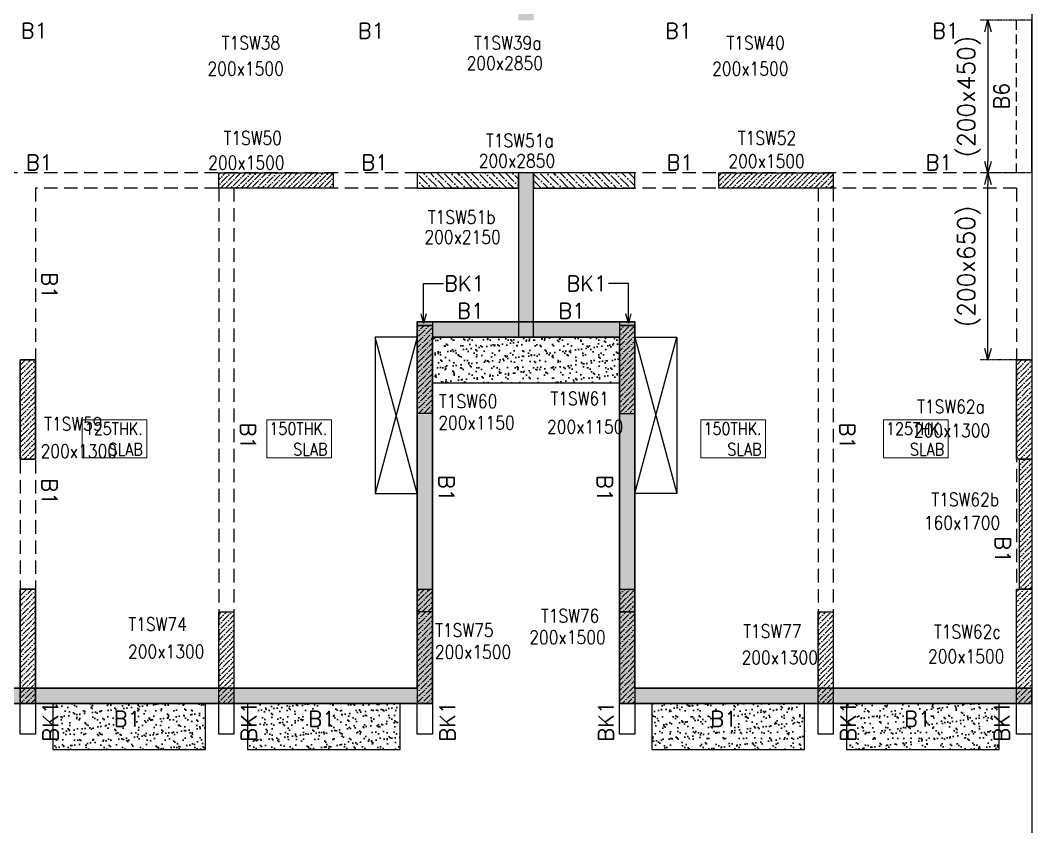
# Model space of a CAD drawing. Header units: millimetres. Extents: x 1078357 to 2594950, y -4969473 to -4636555.
# Drawn here: x 2314648 to 2327898, y -4665418 to -4654775 of the extents above; entities that cross this region are included whole.
import ezdxf

# ---------------------------------------------------------------- set-up
doc = ezdxf.new("R2010")
doc.units = ezdxf.units.MM
doc.header["$PDMODE"] = 35
for name, pattern in [('CONTINOUS', [0]), ('DOT', [0.25, 0, -0.25]), ('HIDDEN', [0.375, 0.25, -0.125]), ('New Retail block$0$CONTINOUS', [0])]:
    doc.linetypes.add(name, pattern=pattern)
doc.layers.get('0').update_dxf_attribs({"lineweight": 0})
doc.layers.get('Defpoints').update_dxf_attribs({"lineweight": 0})
for name, color, linetype, lineweight in [('A-_ANOTDIMA_D-', 6, 'Continuous', 13), ('COL. NO.', 30, 'Continuous', 25), ('COL. SIZE', 7, 'Continuous', 25), ('HATCH', 8, 'Continuous', 30), ('RCC UPSTAND', 43, 'Continuous', 30), ('SLAB THK.', 6, 'Continuous', 0)]:
    doc.layers.add(name, color=color, linetype=linetype, lineweight=lineweight)
for name, color, linetype in [('B-200x450', 52, 'HIDDEN'), ('B-200x650', 241, 'HIDDEN'), ('BK1-200x650', 241, 'HIDDEN'), ('DC BEAM NO.', 7, 'Continuous'), ('DROP SLAB', 8, 'Continuous'), ('EXPANSION JOINT', 10, 'HIDDEN'), ('NON STR. RCC WALL', 6, 'Continuous'), ('S-COLUMN_SHEAR WALL', 1, 'Continuous'), ('S-DIM', 2, 'Continuous'), ('S-PROJECTION', 54, 'New Retail block$0$CONTINOUS')]:
    doc.layers.add(name, color=color, linetype=linetype)
doc.styles.add('Roman', font='romans')
doc.styles.add('ROMANS', font='romans.shx', dxfattribs={"width": 0.85})
doc.dimstyles.new('HARESH', dxfattribs={"dimtxt": 150, "dimasz": 75, "dimexe": 0, "dimexo": 0, "dimgap": 25, "dimtad": 1, "dimdec": 0, "dimdsep": 46, "dimtxsty": 'Roman', "dimblk": 'OBLIQUE', "dimcen": 225, "dimdle": 25, "dimclrd": 2, "dimclre": 2, "dimclrt": 7, "dimadec": 8, "dimazin": 1, "dimtfac": 1, "dimtdec": 0, "dimtmove": 0, "dimatfit": 0, "dimfxl": 1, "dimlwd": -1, "dimlwe": -1, "dimarcsym": 0})
pattern_1 = [(315, (-1047861.91, 9339773.61), (123.47852166, -33.67596045), [158.75, -31.75, 0, -31.75])]
pattern_2 = [(45, (3219741.57, -9356948.105), (25.25697034, 92.60889125), [119.0625, -23.8125, 0, -23.8125])]
pattern_3 = [(45, (3275500.164, -9375249.92), (25.25697034, 92.60889125), [119.0625, -23.8125, 0, -23.8125])]
pattern_4 = [(45, (3238950.164, -9363849.92), (25.25697034, 92.60889125), [119.0625, -23.8125, 0, -23.8125])]

# ---------------------------------------------------------------- blocks, each defined once
blk = doc.blocks.new('_Open30')
at = {"color": 0, "linetype": 'ByBlock', "lineweight": -2}
for p, q in [((-1, 0.268), (0, 0)), ((0, 0), (-1, -0.268)), ((0, 0), (-1, 0))]:
    blk.add_line(p, q, dxfattribs=at)
blk = doc.blocks.new('*D1149')
at = {"layer": 'Defpoints', "color": 0, "linetype": 'CONTINOUS', "ltscale": 0.5, "transparency": 16777216}
for p in [(2327324, -4656775), (2327898, -4656775, 0), (2327898, -4659225, 0)]:
    blk.add_point(p, dxfattribs=at)
at = {"layer": 'S-DIM', "color": 2, "linetype": 'DOT', "ltscale": 0.5, "transparency": 16777216}
for p, q in [((2327898, -4656775), (2327224, -4656775)), ((2327898, -4659225), (2327224, -4659225))]:
    blk.add_line(p, q, dxfattribs=at)
at = {"layer": 'S-DIM', "color": 2, "linetype": 'CONTINOUS', "ltscale": 0.5, "transparency": 16777216}
blk.add_line((2327324, -4659075), (2327324, -4656925), dxfattribs=at)
at = {"layer": 'S-DIM', "color": 2, "linetype": 'CONTINOUS', "ltscale": 0.5, "transparency": 16777216, "xscale": 150, "yscale": 150, "zscale": 150}
for p, rotation in [((2327324, -4656775), 90), ((2327324, -4659225), 270)]:
    blk.add_blockref('_Open30', p, dxfattribs=dict(at, rotation=rotation))
at = {"layer": 'S-DIM', "color": 7, "linetype": 'CONTINOUS', "ltscale": 0.5, "transparency": 16777216, "insert": (2327077, -4658000), "char_height": 225, "attachment_point": 5, "rotation": 90, "style": 'Roman'}
blk.add_mtext('(200x650)', dxfattribs=at)
blk = doc.blocks.new('*D1150')
at = {"layer": 'Defpoints', "color": 0, "linetype": 'CONTINOUS', "ltscale": 0.5, "transparency": 16777216}
for p in [(2327898, -4654775, 0), (2327324, -4656775), (2327898, -4656775, 0)]:
    blk.add_point(p, dxfattribs=at)
at = {"layer": 'S-DIM', "color": 2, "linetype": 'DOT', "ltscale": 0.5, "transparency": 16777216}
for p, q in [((2327898, -4654775), (2327224, -4654775)), ((2327898, -4656775), (2327224, -4656775))]:
    blk.add_line(p, q, dxfattribs=at)
at = {"layer": 'S-DIM', "color": 2, "linetype": 'CONTINOUS', "ltscale": 0.5, "transparency": 16777216}
blk.add_line((2327324, -4654925), (2327324, -4656625), dxfattribs=at)
at = {"layer": 'S-DIM', "color": 2, "linetype": 'CONTINOUS', "ltscale": 0.5, "transparency": 16777216, "xscale": 150, "yscale": 150, "zscale": 150}
for p, rotation in [((2327324, -4654775), 90), ((2327324, -4656775), 270)]:
    blk.add_blockref('_Open30', p, dxfattribs=dict(at, rotation=rotation))
at = {"layer": 'S-DIM', "color": 7, "linetype": 'CONTINOUS', "ltscale": 0.5, "transparency": 16777216, "insert": (2327077, -4655775), "char_height": 225, "attachment_point": 5, "rotation": 90, "style": 'Roman'}
blk.add_mtext('(200x450)', dxfattribs=at)
blk = doc.blocks.new('_Oblique')
at = {"color": 0, "linetype": 'ByBlock', "lineweight": -2}
blk.add_line((-0.5, -0.5), (0.5, 0.5), dxfattribs=at)
blk = doc.blocks.new('G$CD63B60BD')
at = {"layer": 'COL. NO.', "linetype": 'Continuous', "style": 'ROMANS', "width": 0.85}
for s, p in [('T1SW38', (33940, 8565, -320)), ('T1SW39a', (37242, 8565, -320)), ('T1SW40', (40551, 8565, -320)), ('T1SW50', (33963, 7320, -320)), ('T1SW51a', (37401, 7287, -320)), ('T1SW52', (40700, 7320, -320)), ('T1SW51b', (36639, 6284, -320)), ('T1SW60', (36784, 3871, -320)), ('T1SW61', (38246, 3908, -320)), ('T1SW62a', (43049, 3802, -320)), ('T1SW59', (31613, 3575, -320)), ('T1SW62b', (43235, 2584, -320)), ('T1SW76', (38120, 1062, -320)), ('T1SW74', (32717, 952, -320)), ('T1SW75', (36735, 873, -320)), ('T1SW77', (40770, 861, -320)), ('T1SW62c', (43268, 854, -323))]:
    blk.add_text(s, height=175, dxfattribs=at).set_placement(p)
at = {"layer": 'COL. SIZE', "linetype": 'Continuous', "style": 'ROMANS', "width": 0.85}
for s, p in [('200x1500', (33752, 8228, -320)), ('200x2850', (37147, 8300, -320)), ('200x1500', (40363, 8228, -320)), ('200x1500', (33762, 6997, -320)), ('200x2850', (37306, 7022, -320)), ('200x1500', (40576, 7017, -320)), ('200x2150', (36594, 6023, -320)), ('200x1150', (36776, 3591, -320)), ('200x1150', (38200, 3537, -320)), ('200x1300', (43005, 3488, -320)), ('200x1300', (31567, 3217, -320)), ('160x1700', (43136, 2280, -320)), ('200x1500', (37968, 780, -320)), ('200x1300', (32712, 594, -320)), ('200x1500', (36731, 588, -320)), ('200x1300', (40749, 514, -320)), ('200x1500', (43191, 531, -323))]:
    blk.add_text(s, height=175, dxfattribs=at).set_placement(p)

msp = doc.modelspace()

# ---------------------------------------------------------------- hatches: boundary and pattern name
at = {"ltscale": 700}
h = msp.add_hatch(dxfattribs=at)
h.set_pattern_fill('ANSI36', color=8, scale=15)
h.set_pattern_definition(pattern_4)
h.paths.add_polyline_path([(2319847.7, -4658775.1), (2320047.7, -4658775.1), (2320047.7, -4659925.1), (2319847.7, -4659925.1)])
h = msp.add_hatch(dxfattribs=at)
h.set_pattern_fill('ANSI36', color=8, scale=15)
h.set_pattern_definition(pattern_4)
h.paths.add_polyline_path([(2322697.7, -4658775.2), (2322497.7, -4658775.2), (2322497.7, -4659925.2), (2322697.7, -4659925.2)])
h = msp.add_hatch(dxfattribs=at)
h.set_pattern_fill('ANSI36', color=8, scale=15)
h.set_pattern_definition(pattern_4)
h.paths.add_polyline_path([(2314647.7, -4663725.1), (2314847.7, -4663725.1), (2314847.7, -4662225.1), (2314647.7, -4662225.1)])
h = msp.add_hatch(dxfattribs=at)
h.set_pattern_fill('ANSI36', color=8, scale=15)
h.set_pattern_definition(pattern_4)
h.paths.add_polyline_path([(2314847.7, -4663725.1), (2314647.7, -4663725.1), (2314647.7, -4662225.1), (2314847.7, -4662225.1)])
h = msp.add_hatch(dxfattribs=at)
h.set_pattern_fill('ANSI36', color=8, scale=15)
h.set_pattern_definition(pattern_4)
h.paths.add_polyline_path([(2327897.7, -4663725.2), (2327697.7, -4663725.2), (2327697.7, -4662225.1), (2327897.7, -4662225.1)])
h = msp.add_hatch(dxfattribs=at)
h.set_pattern_fill('ANSI36', color=8, scale=15)
h.set_pattern_definition(pattern_4)
h.paths.add_polyline_path([(2320047.7, -4662525.1), (2320047.7, -4663725.1), (2319847.7, -4663725.1), (2319847.7, -4662525.1)])
h = msp.add_hatch(dxfattribs=at)
h.set_pattern_fill('ANSI36', color=8, scale=15)
h.set_pattern_definition(pattern_4)
h.paths.add_polyline_path([(2322697.7, -4662525.1), (2322697.7, -4663725.2), (2322497.7, -4663725.2), (2322497.7, -4662525.1)])
at = {"layer": 'HATCH'}
h = msp.add_hatch(dxfattribs=at)
h.set_pattern_fill('AR-SAND', color=8, scale=3, angle=179.97015)
h.set_pattern_definition([(37.47015413, (-2764385.23, 18707783.48), (-4.72361136, 146.8264517), [0, -115.824, 0, -129.54, 0, -123.825]), (7.4701541, (-2764385.23, 18707783.48), (134.9689868, 214.9772528), [0, -62.484, 0, -104.394, 0, -40.005]), (327.4701541, (-2764478.95, 18707783.53), (237.2979035, 0.3075449), [0, -38.1, 0, -137.16, 0, -179.07]), (317.4701541, (-2764478.95, 18707783.53), (229.1017424, 66.759465), [0, -19.05, 0, -89.916, 0, -102.87])])
h.paths.add_polyline_path([(2322497.7, -4658925.1), (2320047.7, -4658925.1), (2320047.7, -4659525.1), (2322497.7, -4659525.1)])
h = msp.add_hatch(dxfattribs=at)
h.set_pattern_fill('AR-SAND', color=8, scale=3, angle=179.97015)
h.set_pattern_definition([(37.47015413, (-2763060.23, 18707783.49), (-4.72361136, 146.8264517), [0, -115.824, 0, -129.54, 0, -123.825]), (7.4701541, (-2763060.23, 18707783.49), (134.9689868, 214.9772528), [0, -62.484, 0, -104.394, 0, -40.005]), (327.4701541, (-2763153.95, 18707783.54), (237.2979035, 0.3075449), [0, -38.1, 0, -137.16, 0, -179.07]), (317.4701541, (-2763153.95, 18707783.54), (229.1017424, 66.759465), [0, -19.05, 0, -89.916, 0, -102.87])])
h.paths.add_polyline_path([(2317072.8, -4663725.1), (2315072.8, -4663725.1), (2315072.8, -4664325.1), (2317072.8, -4664325.1)])
h = msp.add_hatch(dxfattribs=at)
h.set_pattern_fill('AR-SAND', color=8, scale=3, angle=179.97015)
h.set_pattern_definition([(37.47015413, (-2765610.23, 18707783.49), (-4.72361136, 146.8264517), [0, -115.824, 0, -129.54, 0, -123.825]), (7.4701541, (-2765610.23, 18707783.49), (134.9689868, 214.9772528), [0, -62.484, 0, -104.394, 0, -40.005]), (327.4701541, (-2765703.95, 18707783.54), (237.2979035, 0.3075449), [0, -38.1, 0, -137.16, 0, -179.07]), (317.4701541, (-2765703.95, 18707783.54), (229.1017424, 66.759465), [0, -19.05, 0, -89.916, 0, -102.87])])
h.paths.add_polyline_path([(2319622.8, -4663725.1), (2317622.8, -4663725.1), (2317622.8, -4664325.1), (2319622.8, -4664325.1)])
h = msp.add_hatch(dxfattribs=at)
h.set_pattern_fill('AR-SAND', color=8, scale=3, angle=179.97015)
h.set_pattern_definition([(37.47015413, (-2770910.23, 18707783.49), (-4.72361136, 146.8264517), [0, -115.824, 0, -129.54, 0, -123.825]), (7.4701541, (-2770910.23, 18707783.49), (134.9689868, 214.9772528), [0, -62.484, 0, -104.394, 0, -40.005]), (327.4701541, (-2771003.95, 18707783.54), (237.2979035, 0.3075449), [0, -38.1, 0, -137.16, 0, -179.07]), (317.4701541, (-2771003.95, 18707783.54), (229.1017424, 66.759465), [0, -19.05, 0, -89.916, 0, -102.87])])
h.paths.add_polyline_path([(2324922.8, -4663725.1), (2322922.8, -4663725.1), (2322922.8, -4664325.1), (2324922.8, -4664325.1)])
h = msp.add_hatch(dxfattribs=at)
h.set_pattern_fill('AR-SAND', color=8, scale=3, angle=179.97015)
h.set_pattern_definition([(37.47015413, (-2773460.23, 18707783.49), (-4.72361136, 146.8264517), [0, -115.824, 0, -129.54, 0, -123.825]), (7.4701541, (-2773460.23, 18707783.49), (134.9689868, 214.9772528), [0, -62.484, 0, -104.394, 0, -40.005]), (327.4701541, (-2773553.95, 18707783.54), (237.2979035, 0.3075449), [0, -38.1, 0, -137.16, 0, -179.07]), (317.4701541, (-2773553.95, 18707783.54), (229.1017424, 66.759465), [0, -19.05, 0, -89.916, 0, -102.87])])
h.paths.add_polyline_path([(2327472.8, -4663725.1), (2325472.8, -4663725.1), (2325472.8, -4664325.1), (2327472.8, -4664325.1)])
at = {"layer": 'RCC UPSTAND'}
h = msp.add_hatch(dxfattribs=at)
h.set_pattern_fill('ANSI36', color=8, scale=20, angle=270)
h.set_pattern_definition(pattern_1)
h.paths.add_polyline_path([(2321172.7, -4656775.7), (2319847.7, -4656775.4), (2319847.7, -4656974.9), (2321172.7, -4656975.2)])
h = msp.add_hatch(dxfattribs=at)
h.set_pattern_fill('ANSI36', color=8, scale=20, angle=270)
h.set_pattern_definition(pattern_1)
h.paths.add_polyline_path([(2322697.7, -4656775.7), (2321372.7, -4656775.4), (2321372.7, -4656974.9), (2322697.7, -4656975.2)])
h = msp.add_hatch(dxfattribs=at)
h.set_pattern_fill('HONEY', color=8, scale=15)
h.set_pattern_definition([(0, (3383272.372, -9434445.79), (71.4375, 41.24445968), [47.625, -95.25]), (120, (3383272.372, -9434445.79), (-71.43749984, 41.24445995), [47.625, -95.25]), (60, (3383272.372, -9434445.79), (1.6e-07, 82.48891962), [-95.25, 47.625])])
h.paths.add_polyline_path([(2327897.7, -4663725.1), (2322497.7, -4663725.1), (2322497.7, -4658925.1), (2320047.7, -4658925.1), (2320047.7, -4663725.1), (2309447.7, -4663725.1), (2309447.7, -4658925.1), (2306997.7, -4658925.1), (2306997.7, -4663725.1), (2301597.7, -4663725.1), (2301597.7, -4662125.1), (2300222.7, -4662125.1), (2300222.7, -4661925.1), (2301797.7, -4661925.1), (2301797.7, -4663525.1), (2306797.7, -4663525.1), (2306797.7, -4658725.1), (2309647.7, -4658725.1), (2309647.7, -4663525.1), (2319847.7, -4663525.1), (2319847.7, -4658725.1), (2322697.7, -4658725.1), (2322697.7, -4663525.1), (2327897.7, -4663525.1)])
at = {"layer": 'S-COLUMN_SHEAR WALL', "ltscale": 700}
h = msp.add_hatch(dxfattribs=at)
h.set_pattern_fill('ANSI36', color=8, scale=15)
h.set_pattern_definition([(45, (3275453.18, -9394779.674), (25.25697034, 92.60889125), [119.0625, -23.8125, 0, -23.8125])])
h.paths.add_polyline_path([(2321172.7, -4658925.1), (2321372.7, -4658925.1), (2321372.7, -4656775.1), (2321172.7, -4656775.1)])
h.paths.add_polyline_path([(2321172.7, -4652625.1), (2321372.7, -4652625.1), (2321372.7, -4654775.1), (2321172.7, -4654775.1)])
h = msp.add_hatch(dxfattribs=at)
h.set_pattern_fill('ANSI36', color=8, scale=15)
h.set_pattern_definition([(45, (3275553.18, -9394779.674), (25.25697034, 92.60889125), [119.0625, -23.8125, 0, -23.8125])])
h.paths.add_polyline_path([(2317247.8, -4656775.1), (2317247.8, -4656975.1), (2318747.8, -4656975.1), (2318747.8, -4656775.1)])
h = msp.add_hatch(dxfattribs=at)
h.set_pattern_fill('ANSI36', color=8, scale=15)
h.set_pattern_definition([(45, (3275453.18, -9394779.674), (25.25697034, 92.60889125), [119.0625, -23.8125, 0, -23.8125])])
h.paths.add_polyline_path([(2323797.8, -4656775.1), (2323797.8, -4656975.1), (2325297.8, -4656975.1), (2325297.8, -4656775.1)])
h = msp.add_hatch(dxfattribs=at)
h.set_pattern_fill('ANSI36', color=8, scale=15)
h.set_pattern_definition([(45, (3262450.164, -9375249.92), (25.25697034, 92.60889125), [119.0625, -23.8125, 0, -23.8125])])
h.paths.add_polyline_path([(2314647.7, -4659225.1), (2314647.7, -4660525.1), (2314847.7, -4660525.1), (2314847.7, -4659225.1)])
h = msp.add_hatch(dxfattribs=at)
h.set_pattern_fill('ANSI36', color=8, scale=15)
h.set_pattern_definition(pattern_3)
h.paths.add_polyline_path([(2327697.7, -4659225.1), (2327697.7, -4660525.1), (2327897.7, -4660525.1), (2327897.7, -4659225.1)])
h = msp.add_hatch(dxfattribs=at)
h.set_pattern_fill('ANSI36', color=8, scale=15)
h.set_pattern_definition(pattern_3)
h.paths.add_polyline_path([(2327897.7, -4662225.1), (2327737.7, -4662225.1), (2327737.7, -4660525.1), (2327897.7, -4660525.1)])
h = msp.add_hatch(dxfattribs=at)
h.set_pattern_fill('ANSI36', color=8, scale=15)
h.set_pattern_definition(pattern_2)
h.paths.add_polyline_path([(2320047.7, -4662225.1), (2320047.7, -4662525.1), (2319847.7, -4662525.1), (2319847.7, -4662225.1)])
h = msp.add_hatch(dxfattribs=at)
h.set_pattern_fill('ANSI36', color=8, scale=15)
h.set_pattern_definition(pattern_2)
h.paths.add_polyline_path([(2322697.7, -4662225.1), (2322697.7, -4662525.1), (2322497.7, -4662525.1), (2322497.7, -4662225.1)])
h = msp.add_hatch(dxfattribs=at)
h.set_pattern_fill('ANSI36', color=8, scale=15)
h.set_pattern_definition([(45, (3265050.155, -9378449.95), (25.25697034, 92.60889125), [119.0625, -23.8125, 0, -23.8125])])
h.paths.add_polyline_path([(2317447.7, -4662525.1), (2317447.7, -4663725.1), (2317247.7, -4663725.1), (2317247.7, -4662525.1)])
h = msp.add_hatch(dxfattribs=at)
h.set_pattern_fill('ANSI36', color=8, scale=15)
h.set_pattern_definition([(45, (3272900.155, -9378449.96), (25.25697034, 92.60889125), [119.0625, -23.8125, 0, -23.8125])])
h.paths.add_polyline_path([(2325297.7, -4662525.1), (2325297.7, -4663725.2), (2325097.7, -4663725.2), (2325097.7, -4662525.1)])

# ---------------------------------------------------------------- linework, layer by layer
at = {"layer": 'B-200x450', "linetype": 'HIDDEN', "ltscale": 500}
msp.add_line((2327697.8, -4656775.2, 0), (2327697.8, -4654775.1, 0), dxfattribs=at)
at = {"layer": 'B-200x450', "linetype": 'Continuous', "ltscale": 500}
msp.add_line((2327897.8, -4656775.2, 0), (2327897.8, -4654775.2, 0), dxfattribs=at)
at = {"layer": 'B-200x650', "linetype": 'HIDDEN', "ltscale": 700}
for p, q in [((2321172.7, -4656775.1, 0), (2312247.8, -4656775.1, 0)), ((2327697.7, -4656775.1, 0), (2321372.7, -4656775.1, 0)), ((2321172.7, -4656975.1, 0), (2314847.7, -4656975.1, 0)), ((2314847.7, -4656975.1, 0), (2314847.7, -4659225.1, 0)), ((2317247.7, -4656975.1, 0), (2317247.7, -4663425.1, 0)), ((2317447.7, -4656975.1, 0), (2317447.7, -4663425.1, 0)), ((2327697.7, -4656975.1, 0), (2321372.7, -4656975.1, 0)), ((2325097.7, -4656975.1, 0), (2325097.7, -4663425.1, 0)), ((2325297.7, -4656975.1, 0), (2325297.7, -4663425.1, 0)), ((2327697.7, -4656975.1, 0), (2327697.8, -4662225.1, 0)), ((2321172.7, -4658725.1, 0), (2320047.7, -4658725.1, 0)), ((2322497.7, -4658725.1, 0), (2321372.7, -4658725.1, 0)), ((2314647.7, -4659225.1, 0), (2314647.7, -4662225.1, 0)), ((2314847.7, -4659225.1, 0), (2314847.7, -4662225.1, 0)), ((2319847.7, -4662225.1, 0), (2319847.7, -4659925.1, 0)), ((2322697.7, -4662225.1, 0), (2322697.7, -4659925.1, 0)), ((2319847.7, -4663525.1, 0), (2314847.7, -4663525.1, 0)), ((2327697.7, -4663525.1, 0), (2322697.7, -4663525.1, 0))]:
    msp.add_line(p, q, dxfattribs=at)
at = {"layer": 'B-200x650', "linetype": 'CONTINOUS', "ltscale": 700}
for p, q in [((2327897.8, -4656775.1, 0), (2327897.8, -4662225.1, 0)), ((2320047.7, -4662225.1, 0), (2320047.7, -4659925.1, 0)), ((2322497.7, -4662225.1, 0), (2322497.7, -4659925.1, 0)), ((2314647.7, -4664125.1, 0), (2314647.7, -4663725.1, 0)), ((2319847.7, -4663725.1, 0), (2314847.7, -4663725.1, 0)), ((2314847.7, -4663725.1, 0), (2314847.7, -4664125.1, 0)), ((2317247.7, -4664125.1, 0), (2317247.7, -4663725.1, 0)), ((2317447.7, -4663725.1, 0), (2317447.7, -4664125.1, 0)), ((2319847.7, -4664125.1, 0), (2319847.7, -4663725.1, 0)), ((2320047.7, -4663725.1, 0), (2320047.7, -4664125.1, 0)), ((2322497.7, -4664125.1, 0), (2322497.7, -4663725.1, 0)), ((2327697.7, -4663725.1, 0), (2322697.7, -4663725.1, 0)), ((2322697.7, -4663725.1, 0), (2322697.7, -4664125.1, 0)), ((2325097.7, -4664125.1, 0), (2325097.7, -4663725.1, 0)), ((2325297.7, -4663725.1, 0), (2325297.7, -4664125.1, 0)), ((2327697.7, -4664125.1, 0), (2327697.7, -4663725.1, 0)), ((2327897.7, -4663725.1, 0), (2327897.7, -4664125.1, 0)), ((2314847.7, -4664125.1, 0), (2314647.7, -4664125.1, 0)), ((2317447.7, -4664125.1, 0), (2317247.7, -4664125.1, 0)), ((2320047.7, -4664125.1, 0), (2319847.7, -4664125.1, 0)), ((2322697.7, -4664125.1, 0), (2322497.7, -4664125.1, 0)), ((2325297.7, -4664125.1, 0), (2325097.7, -4664125.1, 0)), ((2327897.7, -4664125.1, 0), (2327697.7, -4664125.1, 0))]:
    msp.add_line(p, q, dxfattribs=at)
at = {"layer": 'B-200x650', "linetype": 'Continuous', "ltscale": 700}
msp.add_line((2322497.7, -4658925.1, 0), (2320047.7, -4658925.1, 0), dxfattribs=at)
at = {"layer": 'BK1-200x650', "linetype": 'Continuous', "ltscale": 700, "elevation": 0}
for points in [[(2320047.8, -4658775.1), (2319847.8, -4658775.1), (2319847.8, -4658724.9), (2320047.8, -4658724.9)], [(2322497.8, -4658775.1), (2322697.8, -4658775.1), (2322697.8, -4658724.9), (2322497.8, -4658724.9)]]:
    msp.add_lwpolyline(points, close=True, dxfattribs=at)
at = {"layer": 'DROP SLAB', "color": 3, "linetype": 'CONTINOUS', "ltscale": 500}
for p, q in [((2319847.8, -4658925.2, 0), (2319297.8, -4660975.2, 0)), ((2319847.8, -4660975.2, 0), (2319297.8, -4658925.2, 0)), ((2322697.7, -4658925.2, 0), (2323247.7, -4660975.2, 0)), ((2322697.7, -4660975.2, 0), (2323247.7, -4658925.2, 0))]:
    msp.add_line(p, q, dxfattribs=at)
at = {"layer": 'DROP SLAB', "color": 3, "linetype": 'CONTINOUS', "ltscale": 500, "elevation": 0}
for points in [[(2319847.8, -4658925.2), (2319297.8, -4658925.2), (2319297.8, -4660975.2), (2319847.8, -4660975.2)], [(2322697.7, -4658925.2), (2323247.7, -4658925.2), (2323247.7, -4660975.2), (2322697.7, -4660975.2)]]:
    msp.add_lwpolyline(points, close=True, dxfattribs=at)
at = {"layer": 'EXPANSION JOINT'}
msp.add_line((2327897.8, -4645085.2, 0), (2327897.8, -4665417.7, 0), dxfattribs=at)
at = {"layer": 'NON STR. RCC WALL', "elevation": 0}
for points in [[(2321172.7, -4656775.7), (2319847.7, -4656775.4), (2319847.7, -4656974.9), (2321172.7, -4656975.2)], [(2322697.7, -4656775.7), (2321372.7, -4656775.4), (2321372.7, -4656974.9), (2322697.7, -4656975.2)], [(2320047.7, -4662225.1), (2320047.7, -4662525.1), (2319847.7, -4662525.1), (2319847.7, -4662225.1)], [(2322697.7, -4662225.1), (2322697.7, -4662525.1), (2322497.7, -4662525.1), (2322497.7, -4662225.1)]]:
    msp.add_lwpolyline(points, close=True, dxfattribs=at)
at = {"layer": 'RCC UPSTAND', "color": 1}
msp.add_line((2327897.7, -4663725.1, 0), (2327897.7, -4663525.1, 0), dxfattribs=at)
at = {"layer": 'RCC UPSTAND', "color": 1, "elevation": 0}
msp.add_lwpolyline([(2327897.7, -4663525.1), (2322697.7, -4663525.1), (2322697.7, -4658725.1), (2319847.7, -4658725.1), (2319847.7, -4663525.1), (2309647.7, -4663525.1), (2309647.7, -4658725.1), (2306797.7, -4658725.1), (2306797.7, -4663525.1), (2301797.7, -4663525.1), (2301797.7, -4661925.1), (2300222.7, -4661925.1), (2300222.7, -4662125.1), (2301597.7, -4662125.1), (2301597.7, -4663725.1), (2306997.7, -4663725.1), (2306997.7, -4658925.1), (2309447.7, -4658925.1), (2309447.7, -4663725.1), (2320047.7, -4663725.1), (2320047.7, -4658925.1), (2322497.7, -4658925.1), (2322497.7, -4663725.1), (2327897.7, -4663725.1)], dxfattribs=at)
at = {"layer": 'S-COLUMN_SHEAR WALL', "color": 1, "lineweight": 25, "elevation": 0}
for points in [[(2317247.8, -4656775.1), (2318747.8, -4656775.1), (2318747.8, -4656975.1), (2317247.8, -4656975.1)], [(2321172.7, -4658925.1), (2321372.7, -4658925.1), (2321372.7, -4656775.1), (2321172.7, -4656775.1)], [(2323797.8, -4656775.1), (2325297.8, -4656775.1), (2325297.8, -4656975.1), (2323797.8, -4656975.1)], [(2322697.7, -4658775.2), (2322497.7, -4658775.2), (2322497.7, -4659925.2), (2322697.7, -4659925.2)], [(2327697.7, -4659225.1), (2327897.7, -4659225.1), (2327897.7, -4660525.1), (2327697.7, -4660525.1)], [(2327897.7, -4663725.2), (2327697.7, -4663725.2), (2327697.7, -4662225.1), (2327897.7, -4662225.1)], [(2317247.7, -4662525.1), (2317447.7, -4662525.1), (2317447.7, -4663725.1), (2317247.7, -4663725.1)], [(2322697.7, -4663725.2), (2322497.7, -4663725.2), (2322497.7, -4662525.1), (2322697.7, -4662525.1)], [(2325097.7, -4662525.3), (2325297.7, -4662525.3), (2325297.7, -4663725.2), (2325097.7, -4663725.2)]]:
    msp.add_lwpolyline(points, close=True, dxfattribs=at)
at = {"layer": 'S-COLUMN_SHEAR WALL', "color": 1, "lineweight": 25, "extrusion": (-1.00316e-06, -1.91639e-11, 1), "elevation": -2.3}
for points in [[(2319847.7, -4658775.1), (2320047.7, -4658775.1), (2320047.7, -4659925.1), (2319847.7, -4659925.1)], [(2314647.7, -4659225.1), (2314847.7, -4659225.1), (2314847.7, -4660525.1), (2314647.7, -4660525.1)], [(2314647.7, -4663725.1), (2314847.7, -4663725.1), (2314847.7, -4662225.1), (2314647.7, -4662225.1)], [(2319847.7, -4663725.1), (2320047.7, -4663725.1), (2320047.7, -4662525.1), (2319847.7, -4662525.1)]]:
    msp.add_lwpolyline(points, close=True, dxfattribs=at)
at = {"layer": 'S-COLUMN_SHEAR WALL', "color": 1, "lineweight": 25, "extrusion": (1.00316e-06, -2.11765e-11, 1), "elevation": 2.3}
for points in [[(2314847.7, -4659225.1), (2314647.7, -4659225.1), (2314647.7, -4660525.1), (2314847.7, -4660525.1)], [(2327897.7, -4662225.1), (2327737.7, -4662225.1), (2327737.7, -4660525.1), (2327897.7, -4660525.1)], [(2314847.7, -4663725.1), (2314647.7, -4663725.1), (2314647.7, -4662225.1), (2314847.7, -4662225.1)]]:
    msp.add_lwpolyline(points, close=True, dxfattribs=at)
at = {"layer": 'S-PROJECTION', "elevation": 0}
for points in [[(2322497.7, -4658925.1), (2320047.7, -4658925.1), (2320047.7, -4659525.1), (2322497.7, -4659525.1)], [(2317072.8, -4663725.1), (2315072.8, -4663725.1), (2315072.8, -4664325.1), (2317072.8, -4664325.1)], [(2319622.8, -4663725.1), (2317622.8, -4663725.1), (2317622.8, -4664325.1), (2319622.8, -4664325.1)], [(2324922.8, -4663725.1), (2322922.8, -4663725.1), (2322922.8, -4664325.1), (2324922.8, -4664325.1)], [(2327472.8, -4663725.1), (2325472.8, -4663725.1), (2325472.8, -4664325.1), (2327472.8, -4664325.1)]]:
    msp.add_lwpolyline(points, close=True, dxfattribs=at)
at = {"layer": 'SLAB THK.', "elevation": 0}
for points in [[(2316304.1, -4660010), (2315459.2, -4660010), (2315459.2, -4660505.9), (2316304.1, -4660505.9)], [(2318723.1, -4660010), (2317878.2, -4660010), (2317878.2, -4660505.9), (2318723.1, -4660505.9)], [(2324409.1, -4660010), (2323564.2, -4660010), (2323564.2, -4660505.9), (2324409.1, -4660505.9)], [(2326801.1, -4660010), (2325956.2, -4660010), (2325956.2, -4660505.9), (2326801.1, -4660505.9)]]:
    msp.add_lwpolyline(points, close=True, dxfattribs=at)

# ---------------------------------------------------------------- block references
at = {"layer": 'A-_ANOTDIMA_D-', "color": 2, "ltscale": 700}
msp.add_blockref('G$CD63B60BD', (2283347.7, -4663725.1, 0), dxfattribs=at)

# ---------------------------------------------------------------- texts
at = {"layer": 'B-200x650', "linetype": 'HIDDEN', "ltscale": 500, "style": 'ROMANS'}
for rotation, p in [(359.99906, (2314655.3, -4655012.2, -2.7)), (359.99906, (2319070.6, -4655012.3, -2.7)), (359.99906, (2323095.1, -4655012.3, -2.7)), (359.99906, (2326593.6, -4655012.3, -2.7)), (0.00094, (2314722.2, -4656737.9, -2.7)), (0.00094, (2319116.2, -4656737.9, -2.7)), (0.00094, (2323113.8, -4656737.9, -2.7)), (0.00094, (2326508.5, -4656737.9, -2.7)), (269.99906, (2314930.9, -4658077, -2.7)), (269.99906, (2317531.6, -4660046.4, -2.7)), (269.99906, (2325381.6, -4660046.4, -2.7)), (269.99906, (2314931.6, -4660775.5, -2.7)), (269.99906, (2320131.6, -4660731.3, -2.7)), (269.99906, (2322204.9, -4660731.3, -2.7)), (269.99906, (2327417.5, -4661535, -2.7)), (0.00094, (2315873.3, -4664025.4, -2.7)), (0.00094, (2318421.9, -4664025.4, -2.7)), (0.00094, (2323687.8, -4664025.4, -2.7)), (0.00094, (2326225.1, -4664025.5, -2.7))]:
    msp.add_text('B1', height=200, rotation=rotation, dxfattribs=at).set_placement(p)
at = {"layer": 'B-200x650', "linetype": 'HIDDEN', "ltscale": 700, "style": 'ROMANS'}
for p in [(2320371, -4658681.2, -2.7), (2321696, -4658681.2, -2.7)]:
    msp.add_text('B1', height=200, rotation=359.99906, dxfattribs=at).set_placement(p)
at = {"layer": 'B-200x650', "linetype": 'CONTINOUS', "ltscale": 700, "style": 'ROMANS'}
for p in [(2315143.4, -4664224.8, 50), (2317743.4, -4664224.8, 50), (2320343.4, -4664224.8, 50), (2322420.7, -4664224.8, 50), (2325593.4, -4664224.8, 50), (2327607.1, -4664224.7, 50)]:
    msp.add_text('BK1', height=200, rotation=90, dxfattribs=at).set_placement(p)
at = {"layer": 'BK1-200x650', "linetype": 'Continuous', "ltscale": 700, "style": 'ROMANS'}
for rotation, p in [(0.00094, (2320200.9, -4658322.5, -2.7)), (359.99906, (2321801.8, -4658322.5, -2.7))]:
    msp.add_text('BK1', height=200, rotation=rotation, dxfattribs=at).set_placement(p)
at = {"layer": 'DC BEAM NO.', "linetype": 'HIDDEN', "ltscale": 500, "style": 'ROMANS'}
msp.add_text('B6', height=200, rotation=90, dxfattribs=at).set_placement((2327601.2, -4655945, -2.7))
at = {"layer": 'SLAB THK.', "char_height": 162, "width": 162, "attachment_point": 9, "rotation": 359.99906, "style": 'ROMANS'}
for s, insert in [('125THK.\\PSLAB', (2316253.1, -4660476.2, 0.1)), ('150THK.\\PSLAB', (2318672.1, -4660476.2, 0.1)), ('150THK.\\PSLAB', (2324358.1, -4660476.2, 0.1)), ('125THK.\\PSLAB', (2326750.1, -4660476.2, 0.1))]:
    msp.add_mtext(s, dxfattribs=dict(at, insert=insert))

# ---------------------------------------------------------------- dimensions: what is measured, and where the dimension line sits
at = {"layer": 'S-DIM', "linetype": 'CONTINOUS', "ltscale": 0.5}
for p1, angle, text, picture, middle in [((2327897.8, -4654775.2, 0), 90, '(200x450)', '*D1150', (2327077.3, -4655775.2, 0)), ((2327897.8, -4659225.1, 0), 270, '(200x650)', '*D1149', (2327077.3, -4658000.2, 0))]:
    dim = msp.add_linear_dim(base=(2327323.7, -4656775.2, 0), p1=p1, p2=(2327897.8, -4656775.2, 0), angle=angle, text=text, dimstyle='HARESH', override={"dimtxt": 225, "dimasz": 150, "dimexe": 100, "dimgap": 75, "dimtxsty": 'Roman', "dimblk1": 'Open30', "dimblk2": 'Open30', "dimsah": 1, "dimdle": 1, "dimfxl": 500, "dimarcsym": 1}, dxfattribs=at)
    dim.commit()
    dim.dimension.update_dxf_attribs({"geometry": picture, "text_midpoint": middle})

# ---------------------------------------------------------------- leaders
at = {"layer": 'BK1-200x650', "linetype": 'Continuous', "ltscale": 700}
for points in [[(2319931.3, -4658744.8, 0), (2319931.3, -4658224.7, 0), (2320190.1, -4658224.7, 0)], [(2322614.3, -4658744.8, 0), (2322614.3, -4658224.7, 0), (2322355.4, -4658224.7, 0)]]:
    msp.add_leader(points, dimstyle='HARESH', override={"dimasz": 125, "dimgap": 25, "dimtad": 0, "dimldrblk": 'Open30'}, dxfattribs=at)

doc.saveas('drawing.dxf')
